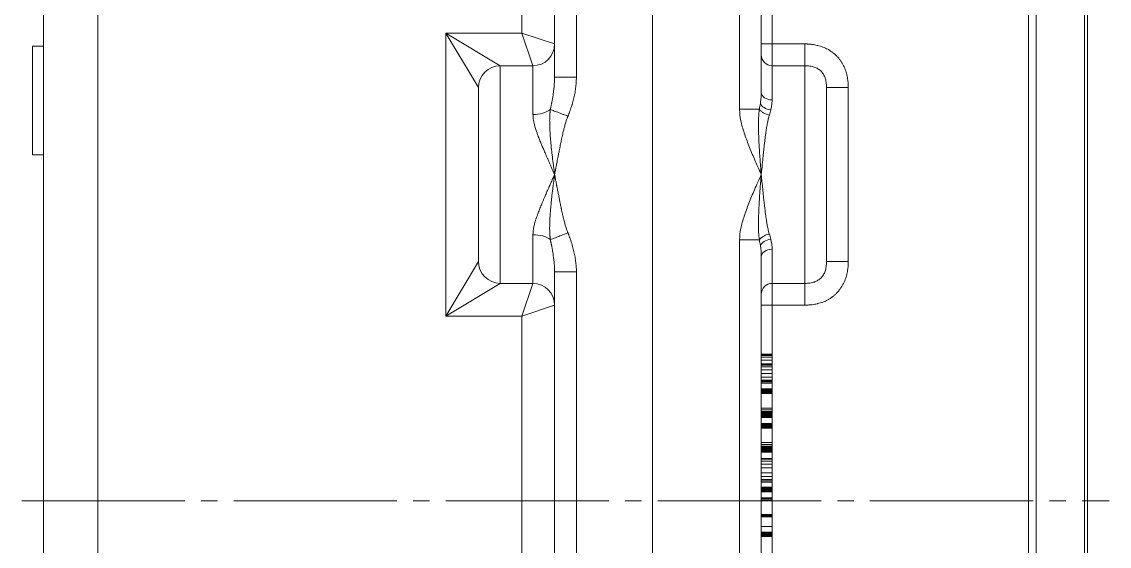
# Model space of a CAD drawing. Header units: millimetres. Extents: x -343 to 390, y -339 to 375.
# Drawn here: x 120.8 to 220.8, y -4.2 to 44 of the extents above; entities that cross this region are included whole.
import ezdxf

# ---------------------------------------------------------------- set-up
doc = ezdxf.new("R2010")
doc.units = ezdxf.units.MM
doc.linetypes.add('K5LT_AXLED', pattern=[19.5, 15, -1.5, 1.5, -1.5])
doc.linetypes.add('K5LT_THIN', pattern=[0])

# ---------------------------------------------------------------- blocks, each defined once
blk = doc.blocks.new('U8')
at = {"color": 7, "linetype": 'K5LT_THIN', "lineweight": 18}
for p, q in [((178.75, 95), (178.75, -95)), ((178.75, 95), (178.75, -95)), ((186.75, 36), (186.75, 95)), ((169.75, 91.03), (169.75, 38.94)), ((171.75, 91.03), (171.75, 38.94)), ((188.75, 37.55), (188.75, 87.45)), ((122.75, 80), (122.75, -50)), ((127.75, 80), (127.75, -80)), ((213.34, 80), (213.34, -80)), ((214.04, 80), (214.04, -80)), ((218.46, 80), (218.46, -80)), ((218.75, 80), (218.75, -80)), ((166.75, 74.62), (166.75, 43)), ((189.75, 47.82), (189.75, 42)), ((159.75, 17), (159.75, 43)), ((166.75, 43), (159.75, 43)), ((159.75, 43), (162.75, 38)), ((159.75, 43), (164.75, 40)), ((166.75, 43), (169.75, 42)), ((166.75, 43), (167.75, 40)), ((122.75, 41.8), (121.75, 41.8)), ((121.75, 31.8), (121.75, 41.8)), ((188.75, 42), (189.75, 42)), ((189.75, 42), (192.75, 42)), ((189.75, 40), (189.75, 42)), ((192.75, 42), (192.75, 40)), ((167.75, 40), (164.75, 40)), ((164.75, 40), (164.75, 20)), ((167.75, 40), (167.75, 35.53)), ((189.75, 40), (192.75, 40)), ((189.75, 40), (189.75, 36.86)), ((192.75, 40), (192.75, 20)), ((171.75, 38.94), (169.75, 38.94)), ((194.75, 38), (194.75, 38.05)), ((196.75, 38), (194.75, 38)), ((196.75, 38), (196.75, 22)), ((162.75, 38), (162.75, 22)), ((194.75, 38), (194.75, 22)), ((186.75, 36), (188.58, 36)), ((194.75, 25.6), (194.75, 34.4)), ((122.75, 31.8), (121.75, 31.8)), ((167.75, 24.47), (167.75, 20)), ((186.75, 24), (188.58, 24)), ((186.75, -24), (186.75, 24)), ((189.75, 23.14), (189.75, 20)), ((188.75, -22.45), (188.75, 22.45)), ((162.75, 22), (159.75, 17)), ((171.75, 21.06), (169.75, 21.06)), ((169.75, 21.06), (169.75, -21.06)), ((171.75, 21.06), (171.75, -21.06)), ((194.75, 22), (196.75, 22)), ((192.75, 20), (192.8, 20)), ((164.75, 20), (159.75, 17)), ((167.75, 20), (164.75, 20)), ((167.75, 20), (166.75, 17)), ((189.75, 20), (192.75, 20)), ((189.75, 18), (189.75, 20)), ((192.75, 18), (192.75, 20)), ((169.75, 18), (166.75, 17)), ((188.75, 18), (189.75, 18)), ((189.75, 18), (192.75, 18)), ((189.75, 18), (189.75, 13.48)), ((166.75, 17), (159.75, 17)), ((166.75, 17), (166.75, -17)), ((188.75, 13.48), (189.75, 13.48)), ((188.75, 13.48), (189.75, 13.48)), ((188.75, 13.46), (189.75, 13.46)), ((188.75, 13.38), (189.75, 13.38)), ((188.75, 13.22), (189.75, 13.22)), ((189.75, 13.48), (189.75, 13.48)), ((189.75, 13.48), (189.75, 13.46)), ((189.75, 13.46), (189.75, 13.38)), ((189.75, 13.38), (189.75, 13.22)), ((189.75, 13.22), (189.75, 12.95)), ((188.75, 12.95), (189.75, 12.95)), ((188.75, 12.6), (189.75, 12.6)), ((188.75, 12.59), (189.75, 12.59)), ((188.75, 12.58), (189.75, 12.58)), ((188.75, 12.57), (189.75, 12.57)), ((188.75, 12.48), (189.75, 12.48)), ((188.75, 12.32), (189.75, 12.32)), ((188.75, 12.06), (189.75, 12.06)), ((189.75, 12.95), (189.75, 12.6)), ((189.75, 12.6), (189.75, 12.59)), ((189.75, 12.59), (189.75, 12.58)), ((189.75, 12.58), (189.75, 12.57)), ((189.75, 12.57), (189.75, 12.48)), ((189.75, 12.48), (189.75, 12.32)), ((189.75, 12.32), (189.75, 12.06)), ((189.75, 12.06), (189.75, 11.72)), ((188.75, 11.72), (189.75, 11.72)), ((188.75, 11.38), (189.75, 11.38)), ((188.75, 11.11), (189.75, 11.11)), ((188.75, 11.03), (189.75, 11.03)), ((189.75, 11.72), (189.75, 11.38)), ((189.75, 11.38), (189.75, 11.11)), ((189.75, 11.11), (189.75, 11.03)), ((189.75, 11.03), (189.75, 10.97)), ((188.75, 10.97), (189.75, 10.97)), ((188.75, 10.87), (189.75, 10.87)), ((188.75, 10.84), (189.75, 10.84)), ((188.75, 10.31), (189.75, 10.31)), ((188.75, 10.3), (189.75, 10.3)), ((188.75, 10.24), (189.75, 10.24)), ((188.75, 10.16), (189.75, 10.16)), ((188.75, 10.09), (189.75, 10.09)), ((188.75, 10), (189.75, 10)), ((189.75, 10.97), (189.75, 10.87)), ((189.75, 10.87), (189.75, 10.84)), ((189.75, 10.84), (189.75, 10.31)), ((189.75, 10.31), (189.75, 10.3)), ((189.75, 10.3), (189.75, 10.24)), ((189.75, 10.24), (189.75, 10.16)), ((189.75, 10.16), (189.75, 10.09)), ((189.75, 10.09), (189.75, 10)), ((189.75, 10), (189.75, 9.93)), ((188.75, 9.93), (189.75, 9.93)), ((188.75, 9.88), (189.75, 9.88)), ((188.75, 9.87), (189.75, 9.87)), ((189.75, 9.93), (189.75, 9.88)), ((189.75, 9.88), (189.75, 9.87)), ((189.75, 9.87), (189.75, 8.54)), ((188.75, 8.54), (189.75, 8.54)), ((188.75, 8.37), (189.75, 8.37)), ((188.75, 8.23), (189.75, 8.23)), ((188.75, 8.17), (189.75, 8.17)), ((188.75, 8.12), (189.75, 8.12)), ((188.75, 8.1), (189.75, 8.1)), ((188.75, 8.09), (189.75, 8.09)), ((188.75, 8.03), (189.75, 8.03)), ((189.75, 8.54), (189.75, 8.37)), ((189.75, 8.37), (189.75, 8.23)), ((189.75, 8.23), (189.75, 8.17)), ((189.75, 8.17), (189.75, 8.12)), ((189.75, 8.12), (189.75, 8.1)), ((189.75, 8.1), (189.75, 8.09)), ((189.75, 8.09), (189.75, 8.03)), ((189.75, 8.03), (189.75, 7.96)), ((188.75, 7.96), (189.75, 7.96)), ((188.75, 7.88), (189.75, 7.88)), ((188.75, 7.8), (189.75, 7.8)), ((188.75, 7.73), (189.75, 7.73)), ((188.75, 7.68), (189.75, 7.68)), ((188.75, 7.66), (189.75, 7.66)), ((188.75, 7.13), (189.75, 7.13)), ((188.75, 7.12), (189.75, 7.12)), ((188.75, 7.06), (189.75, 7.06)), ((189.75, 7.96), (189.75, 7.88)), ((189.75, 7.88), (189.75, 7.8)), ((189.75, 7.8), (189.75, 7.73)), ((189.75, 7.73), (189.75, 7.68)), ((189.75, 7.68), (189.75, 7.66)), ((189.75, 7.66), (189.75, 7.13)), ((189.75, 7.13), (189.75, 7.12)), ((189.75, 7.12), (189.75, 7.06)), ((189.75, 7.06), (189.75, 6.99)), ((188.75, 6.99), (189.75, 6.99)), ((188.75, 6.91), (189.75, 6.91)), ((188.75, 6.83), (189.75, 6.83)), ((188.75, 6.76), (189.75, 6.76)), ((188.75, 6.71), (189.75, 6.71)), ((188.75, 6.69), (189.75, 6.69)), ((189.75, 6.99), (189.75, 6.91)), ((189.75, 6.91), (189.75, 6.83)), ((189.75, 6.83), (189.75, 6.76)), ((189.75, 6.76), (189.75, 6.71)), ((189.75, 6.71), (189.75, 6.69)), ((189.75, 6.69), (189.75, 5.37)), ((188.75, 5.37), (189.75, 5.37)), ((188.75, 5.19), (189.75, 5.19)), ((188.75, 5.05), (189.75, 5.05)), ((189.75, 5.37), (189.75, 5.19)), ((189.75, 5.19), (189.75, 5.05)), ((189.75, 5.05), (189.75, 5)), ((188.75, 5), (189.75, 5)), ((188.75, 4.94), (189.75, 4.94)), ((188.75, 4.93), (189.75, 4.93)), ((188.75, 4.92), (189.75, 4.92)), ((188.75, 4.86), (189.75, 4.86)), ((188.75, 4.78), (189.75, 4.78)), ((188.75, 4.71), (189.75, 4.71)), ((188.75, 4.63), (189.75, 4.63)), ((188.75, 4.55), (189.75, 4.55)), ((188.75, 4.5), (189.75, 4.5)), ((188.75, 4.49), (189.75, 4.49)), ((189.75, 5), (189.75, 4.94)), ((189.75, 4.94), (189.75, 4.93)), ((189.75, 4.93), (189.75, 4.92)), ((189.75, 4.92), (189.75, 4.86)), ((189.75, 4.86), (189.75, 4.78)), ((189.75, 4.78), (189.75, 4.71)), ((189.75, 4.71), (189.75, 4.63)), ((189.75, 4.63), (189.75, 4.55)), ((189.75, 4.55), (189.75, 4.5)), ((189.75, 4.5), (189.75, 4.49)), ((189.75, 4.49), (189.75, 3.92)), ((188.75, 3.92), (189.75, 3.92)), ((188.75, 3.92), (189.75, 3.92)), ((188.75, 3.84), (189.75, 3.84)), ((188.75, 3.66), (189.75, 3.66)), ((188.75, 3.38), (189.75, 3.38)), ((188.75, 3.04), (189.75, 3.04)), ((189.75, 3.92), (189.75, 3.84)), ((189.75, 3.92), (189.75, 3.92)), ((189.75, 3.84), (189.75, 3.66)), ((189.75, 3.66), (189.75, 3.38)), ((189.75, 3.38), (189.75, 3.04)), ((189.75, 3.04), (189.75, 2.6)), ((188.75, 2.6), (189.75, 2.6)), ((188.75, 2.24), (189.75, 2.24)), ((189.75, 2.6), (189.75, 2.24)), ((189.75, 2.24), (189.75, 1.97)), ((188.75, 1.97), (189.75, 1.97)), ((188.75, 1.92), (189.75, 1.92)), ((188.75, 1.77), (189.75, 1.77)), ((188.75, 1.72), (189.75, 1.72)), ((188.75, 1.28), (189.75, 1.28)), ((188.75, 1.27), (189.75, 1.27)), ((188.75, 1.21), (189.75, 1.21)), ((188.75, 1.13), (189.75, 1.13)), ((188.75, 1.06), (189.75, 1.06)), ((189.75, 1.97), (189.75, 1.92)), ((189.75, 1.92), (189.75, 1.77)), ((189.75, 1.77), (189.75, 1.72)), ((189.75, 1.72), (189.75, 1.28)), ((189.75, 1.28), (189.75, 1.27)), ((189.75, 1.27), (189.75, 1.21)), ((189.75, 1.21), (189.75, 1.13)), ((189.75, 1.13), (189.75, 1.06)), ((189.75, 1.06), (189.75, 0.97)), ((188.75, 0.97), (189.75, 0.97)), ((188.75, 0.9), (189.75, 0.9)), ((188.75, 0.85), (189.75, 0.85)), ((188.75, 0.84), (189.75, 0.84)), ((188.75, 0.3), (189.75, 0.3)), ((188.75, 0.29), (189.75, 0.29)), ((188.75, 0.25), (189.75, 0.25)), ((188.75, 0.19), (189.75, 0.19)), ((188.75, 0.08), (189.75, 0.08)), ((189.75, 0.97), (189.75, 0.9)), ((189.75, 0.9), (189.75, 0.85)), ((189.75, 0.85), (189.75, 0.84)), ((189.75, 0.84), (189.75, 0.3)), ((189.75, 0.3), (189.75, 0.29)), ((189.75, 0.29), (189.75, 0.25)), ((189.75, 0.25), (189.75, 0.19)), ((189.75, 0.19), (189.75, 0.08)), ((189.75, 0.08), (189.75, -1.24)), ((188.75, -1.24), (189.75, -1.24)), ((188.75, -1.32), (189.75, -1.32)), ((188.75, -1.38), (189.75, -1.38)), ((188.75, -1.42), (189.75, -1.42)), ((188.75, -1.45), (189.75, -1.45)), ((189.75, -1.24), (189.75, -1.32)), ((189.75, -1.32), (189.75, -1.38)), ((189.75, -1.38), (189.75, -1.42)), ((189.75, -1.42), (189.75, -1.45)), ((189.75, -1.45), (189.75, -2.33)), ((188.75, -2.33), (189.75, -2.33)), ((188.75, -2.34), (189.75, -2.34)), ((188.75, -2.86), (189.75, -2.86)), ((188.75, -2.86), (189.75, -2.86)), ((188.75, -2.88), (189.75, -2.88)), ((188.75, -2.93), (189.75, -2.93)), ((189.75, -2.33), (189.75, -2.34)), ((189.75, -2.34), (189.75, -2.86)), ((189.75, -2.86), (189.75, -2.88)), ((189.75, -2.86), (189.75, -2.86)), ((189.75, -2.88), (189.75, -2.93)), ((189.75, -2.93), (189.75, -3.01)), ((188.75, -3.01), (189.75, -3.01)), ((188.75, -3.08), (189.75, -3.08)), ((188.75, -3.16), (189.75, -3.16)), ((188.75, -3.25), (189.75, -3.25)), ((189.75, -3.01), (189.75, -3.08)), ((189.75, -3.08), (189.75, -3.16)), ((189.75, -3.16), (189.75, -3.25)), ((189.75, -3.25), (189.75, -5.07))]:
    blk.add_line(p, q, dxfattribs=at)
at = {"color": 30, "linetype": 'K5LT_AXLED', "lineweight": 18, "true_color": 0xff8000}
blk.add_line((120.75, 0), (220.75, 0), dxfattribs=at)
at = {"color": 7, "linetype": 'K5LT_THIN', "lineweight": 18}
for centre, radius, start, end in [((167.75, 42), 2, 270, 0), ((189.75, 41), 1, 180, 269.9995), ((189.75, 41), 1, 180, 270), ((164.75, 38), 2, 90, 180), ((164.75, 22), 2, 180, 270), ((167.75, 18), 2, 0, 90), ((189.75, 19), 1, 90, 180)]:
    blk.add_arc(centre, radius, start, end, dxfattribs=at)
for centre, major_axis, ratio, start_param, end_param in [((189.75, 37.55), (-1, 0), 0.68635, 0, 1.5708), ((189.63, 36.53), (-0.977, 0.214), 0.58449, 0.35817, 1.69798), ((167.75, 36.63), (2, 0), 0.55277, 4.71239, 5.64807), ((167.75, 23.37), (-2, 0), 0.55277, 3.77668, 4.71239), ((189.63, 23.47), (-0.977, -0.214), 0.58449, 4.5852, 5.92501), ((189.75, 22.45), (-1, 0), 0.68635, 4.71239, 6.28319)]:
    blk.add_ellipse(centre, major_axis=major_axis, ratio=ratio, start_param=start_param, end_param=end_param, dxfattribs=at)
for points, knots in [([(192.75, 42), (192.76, 42), (192.78, 42), (192.8, 42), (192.81, 42), (192.85, 42), (192.88, 42), (192.94, 42), (192.98, 42), (193.05, 41.99), (193.09, 41.99), (193.2, 41.98), (193.27, 41.98), (193.38, 41.97), (193.41, 41.96), (193.51, 41.95), (193.59, 41.94), (193.74, 41.91), (193.82, 41.89), (193.91, 41.87), (193.93, 41.87), (194.02, 41.84), (194.09, 41.82), (194.25, 41.78), (194.32, 41.75), (194.41, 41.72), (194.41, 41.72), (194.49, 41.69), (194.57, 41.65), (194.72, 41.59), (194.79, 41.55), (194.9, 41.49), (194.94, 41.47), (195.01, 41.43), (195.04, 41.41), (195.11, 41.36), (195.14, 41.34), (195.21, 41.29), (195.25, 41.27), (195.29, 41.24), (195.29, 41.24), (195.32, 41.21), (195.35, 41.19), (195.42, 41.14), (195.45, 41.12), (195.51, 41.06), (195.54, 41.04), (195.6, 40.98), (195.63, 40.95), (195.66, 40.92), (195.66, 40.92), (195.67, 40.91), (195.67, 40.91), (195.7, 40.88), (195.73, 40.85), (195.79, 40.79), (195.81, 40.76), (195.87, 40.7), (195.89, 40.67), (195.94, 40.6), (195.96, 40.57), (195.99, 40.54), (195.99, 40.54), (196.02, 40.5), (196.04, 40.46), (196.09, 40.39), (196.11, 40.36), (196.16, 40.29), (196.18, 40.26), (196.22, 40.19), (196.24, 40.15), (196.3, 40.04), (196.34, 39.97), (196.41, 39.82), (196.44, 39.74), (196.47, 39.66), (196.47, 39.66), (196.5, 39.57), (196.53, 39.5), (196.57, 39.34), (196.6, 39.27), (196.62, 39.18), (196.62, 39.16), (196.64, 39.07), (196.66, 38.99), (196.69, 38.84), (196.7, 38.76), (196.71, 38.66), (196.72, 38.63), (196.73, 38.52), (196.73, 38.45), (196.74, 38.34), (196.74, 38.3), (196.75, 38.22), (196.75, 38.19), (196.75, 38.13), (196.75, 38.1), (196.75, 38.05), (196.75, 38.02), (196.75, 38)], [8.19829, 8.19829, 8.19829, 8.19829, 8.32317, 8.32317, 8.44914, 8.44914, 8.70169, 8.70169, 9.06608, 9.06608, 9.42633, 9.42633, 10.13826, 10.13826, 10.43904, 10.43904, 11.14969, 11.14969, 11.85052, 11.85052, 12.00983, 12.00983, 12.70669, 12.70669, 13.40026, 13.40026, 13.46239, 13.46239, 14.14513, 14.14513, 14.83602, 14.83602, 15.16093, 15.16093, 15.48985, 15.48985, 15.82367, 15.82367, 16.16391, 16.16391, 16.20121, 16.20121, 16.50715, 16.50715, 16.8205, 16.8205, 17.14272, 17.14272, 17.47552, 17.47552, 17.5, 17.5, 17.52448, 17.52448, 17.85728, 17.85728, 18.1795, 18.1795, 18.49285, 18.49285, 18.79879, 18.79879, 18.83609, 18.83609, 19.17633, 19.17633, 19.51015, 19.51015, 19.83907, 19.83907, 20.16398, 20.16398, 20.85487, 20.85487, 21.53761, 21.53761, 21.59974, 21.59974, 22.29331, 22.29331, 22.99017, 22.99017, 23.14948, 23.14948, 23.85031, 23.85031, 24.56096, 24.56096, 24.86174, 24.86174, 25.57367, 25.57367, 25.93435, 25.93435, 26.29831, 26.29831, 26.55022, 26.55022, 26.80171, 26.80171, 26.80171, 26.80171]), ([(169.75, 38.94), (169.75, 38.73), (169.73, 38.35), (169.68, 37.85), (169.63, 37.47), (169.59, 37.2), (169.56, 37.01), (169.53, 36.87), (169.51, 36.75), (169.49, 36.65), (169.47, 36.55), (169.45, 36.46), (169.44, 36.37), (169.42, 36.29), (169.41, 36.23), (169.4, 36.19), (169.39, 36.16), (169.39, 36.14), (169.39, 36.13), (169.38, 36.12), (169.38, 36.1), (169.38, 36.08), (169.37, 36.05), (169.37, 36.02), (169.36, 35.99), (169.36, 35.98)], [0, 0, 0, 0, 5.79287, 10.48852, 13.58259, 15.90466, 17.36608, 18.64349, 19.57246, 20.55041, 21.2985, 22.10791, 22.73576, 23.68645, 24.05362, 24.36515, 24.70546, 24.82184, 24.93827, 25.07434, 25.21002, 25.35117, 25.53798, 25.76089, 26, 26, 26, 26]), ([(171.75, 38.94), (171.75, 38.86), (171.75, 38.77), (171.74, 38.6), (171.74, 38.52), (171.73, 38.35), (171.72, 38.27), (171.7, 38.1), (171.69, 38.01), (171.67, 37.85), (171.66, 37.76), (171.63, 37.6), (171.62, 37.51), (171.59, 37.35), (171.57, 37.27), (171.53, 37.1), (171.51, 37.02), (171.47, 36.86), (171.45, 36.78), (171.41, 36.61), (171.39, 36.53), (171.35, 36.42), (171.34, 36.39), (171.31, 36.28), (171.28, 36.2), (171.23, 36.04), (171.2, 35.96), (171.16, 35.84), (171.14, 35.8), (171.11, 35.72), (171.1, 35.68), (171.07, 35.62), (171.07, 35.59), (171.05, 35.55), (171.04, 35.52), (171.02, 35.48), (171.01, 35.45), (170.99, 35.4), (170.98, 35.38), (170.97, 35.36)], [0, 0, 0, 0, 0.84293, 0.84293, 1.69059, 1.69059, 2.54336, 2.54336, 3.4049, 3.4049, 4.26263, 4.26263, 5.12642, 5.12642, 5.99618, 5.99618, 6.87177, 6.87177, 7.75308, 7.75308, 8.63999, 8.63999, 9, 9, 9.88991, 9.88991, 10.78791, 10.78791, 11.23544, 11.23544, 11.69106, 11.69106, 11.97252, 11.97252, 12.25978, 12.25978, 12.55045, 12.55045, 12.87621, 12.87621, 12.87621, 12.87621]), ([(188.75, 37.55), (188.75, 37.44), (188.74, 37.23), (188.72, 36.88), (188.69, 36.65), (188.67, 36.53)], [0, 0, 0, 0, 1.95595, 3.91189, 6, 6, 6, 6]), ([(189.75, 36.86), (189.75, 36.77), (189.74, 36.58), (189.7, 36.27), (189.65, 36.05), (189.63, 35.93)], [0, 0, 0, 0, 1.90865, 3.8173, 6, 6, 6, 6]), ([(167.75, 35.53), (167.76, 35.43), (167.77, 35.27), (167.8, 35.04), (167.83, 34.87), (167.86, 34.74), (167.89, 34.6), (167.94, 34.43), (167.99, 34.24), (168.05, 34.06), (168.11, 33.9), (168.16, 33.76), (168.24, 33.53), (168.33, 33.28), (168.44, 33.02), (168.51, 32.84), (168.58, 32.66), (168.66, 32.48), (168.77, 32.23), (168.89, 31.96), (169.01, 31.67), (169.12, 31.41), (169.24, 31.14), (169.37, 30.85), (169.5, 30.56), (169.63, 30.27), (169.71, 30.09), (169.75, 30)], [0, 0, 0, 0, 2.01793, 3.5247, 4.52272, 5.27756, 6.08207, 7.11935, 8.26282, 9.3321, 10.15673, 10.86326, 11.67374, 13.68476, 14.6513, 15.50882, 16.32658, 17.18753, 18.07029, 19.82861, 20.85253, 21.89733, 23.20534, 24.34958, 25.71005, 26.86652, 28, 28, 28, 28]), ([(169.36, 35.98), (169.36, 35.97), (169.36, 35.96), (169.35, 35.93), (169.35, 35.91), (169.35, 35.87), (169.34, 35.82), (169.33, 35.75), (169.32, 35.68), (169.32, 35.6), (169.31, 35.53), (169.31, 35.45), (169.3, 35.36), (169.3, 35.28), (169.3, 35.18), (169.3, 35.08), (169.29, 34.97), (169.3, 34.82), (169.3, 34.65), (169.3, 34.46), (169.31, 34.24), (169.32, 34), (169.34, 33.7), (169.36, 33.36), (169.4, 32.93), (169.45, 32.41), (169.52, 31.76), (169.61, 31.08), (169.69, 30.48), (169.73, 30.14), (169.75, 30)], [0, 0, 0, 0, 0.1241, 0.2361, 0.33715, 0.45012, 0.86241, 1.19254, 1.55862, 1.91674, 2.28119, 2.66968, 3.08221, 3.52015, 3.97561, 4.44858, 5.00965, 5.72277, 6.59769, 7.6082, 8.65509, 9.97375, 11.46457, 13.26103, 15.37966, 18.13629, 21.5161, 25.6406, 28.83069, 31, 31, 31, 31]), ([(170.97, 35.36), (170.87, 35.4), (170.67, 35.48), (170.39, 35.58), (170.15, 35.68), (169.92, 35.76), (169.72, 35.84), (169.52, 35.92), (169.41, 35.96), (169.36, 35.98)], [0, 0, 0, 0, 1.63737, 3.06838, 4.35615, 5.68219, 7.05499, 8.38426, 10, 10, 10, 10]), ([(170.97, 35.36), (170.97, 35.36), (170.97, 35.36), (170.97, 35.35), (170.97, 35.35), (170.96, 35.33), (170.95, 35.31), (170.94, 35.28), (170.94, 35.27), (170.92, 35.22), (170.91, 35.19), (170.88, 35.12), (170.87, 35.08), (170.83, 34.96), (170.8, 34.89), (170.76, 34.76), (170.74, 34.7), (170.71, 34.58), (170.69, 34.53), (170.68, 34.46), (170.68, 34.46), (170.66, 34.4), (170.64, 34.34), (170.61, 34.22), (170.6, 34.16), (170.56, 34.01), (170.54, 33.93), (170.51, 33.8), (170.5, 33.76), (170.47, 33.63), (170.45, 33.55), (170.43, 33.42), (170.42, 33.38), (170.4, 33.3), (170.39, 33.25), (170.37, 33.16), (170.36, 33.12), (170.34, 33.04), (170.34, 33), (170.31, 32.87), (170.29, 32.78), (170.26, 32.65), (170.26, 32.61), (170.23, 32.48), (170.21, 32.39), (170.17, 32.18), (170.15, 32.05), (170.12, 31.92), (170.12, 31.92), (170.09, 31.79), (170.07, 31.66), (170.03, 31.45), (170.01, 31.37), (169.99, 31.24), (169.98, 31.19), (169.96, 31.08), (169.94, 31.01), (169.92, 30.89), (169.91, 30.82), (169.89, 30.72), (169.88, 30.68), (169.87, 30.62), (169.86, 30.59), (169.85, 30.5), (169.83, 30.43), (169.81, 30.3), (169.8, 30.24), (169.77, 30.12), (169.76, 30.06), (169.75, 30)], [12.00162, 12.00162, 12.00162, 12.00162, 12.01418, 12.01418, 12.06527, 12.06527, 12.27726, 12.27726, 12.4875, 12.4875, 12.91007, 12.91007, 13.52504, 13.52504, 14.57725, 14.57725, 15.41335, 15.41335, 16.22135, 16.22135, 16.26238, 16.26238, 17.06501, 17.06501, 17.85385, 17.85385, 18.96511, 18.96511, 19.47908, 19.47908, 20.58662, 20.58662, 21.09908, 21.09908, 21.65169, 21.65169, 22.20393, 22.20393, 22.71535, 22.71535, 23.81827, 23.81827, 24.32893, 24.32893, 25.43044, 25.43044, 27.00062, 27.00062, 27.04097, 27.04097, 28.6502, 28.6502, 29.66875, 29.66875, 30.25851, 30.25851, 31.06243, 31.06243, 31.86622, 31.86622, 32.33488, 32.33488, 32.6699, 32.6699, 33.4735, 33.4735, 34.27704, 34.27704, 35, 35, 35, 35]), ([(188.75, 30), (188.54, 30.47), (188.33, 30.94), (187.95, 31.82), (187.77, 32.23), (187.46, 33.04), (187.31, 33.44), (187.06, 34.21), (186.94, 34.59), (186.8, 35.31), (186.78, 35.66), (186.75, 36)], [0, 0, 0, 0, 0.140846, 0.140846, 0.26651, 0.26651, 0.392174, 0.392174, 0.517837, 0.517837, 0.643501, 0.643501, 0.643501, 0.643501]), ([(188.75, 30), (188.75, 30.01), (188.75, 30.02), (188.75, 30.05), (188.74, 30.07), (188.74, 30.11), (188.74, 30.18), (188.72, 30.31), (188.7, 30.58), (188.67, 31.02), (188.62, 31.61), (188.58, 32.27), (188.54, 32.87), (188.52, 33.36), (188.51, 33.75), (188.5, 34.08), (188.49, 34.37), (188.49, 34.63), (188.5, 34.86), (188.5, 35.07), (188.51, 35.27), (188.52, 35.43), (188.53, 35.58), (188.54, 35.71), (188.56, 35.83), (188.57, 35.93), (188.58, 35.98), (188.58, 36)], [0, 0, 0, 0, 0.11367, 0.21693, 0.32057, 0.48187, 0.73893, 1.2613, 2.35869, 4.42207, 7.39936, 10.71282, 13.60953, 15.85057, 17.57509, 19.10102, 20.45481, 21.69797, 22.75562, 23.76417, 24.64092, 25.42993, 26.04289, 26.64024, 27.26909, 27.74489, 28, 28, 28, 28]), ([(189.5, 35.47), (189.43, 35.48), (189.31, 35.51), (189.14, 35.57), (188.99, 35.64), (188.86, 35.72), (188.75, 35.81), (188.65, 35.9), (188.6, 35.97), (188.58, 36)], [0, 0, 0, 0, 1.66766, 3.12572, 4.43481, 5.78812, 7.15549, 8.55398, 10, 10, 10, 10]), ([(188.75, 30), (188.78, 30.32), (188.84, 30.89), (188.92, 31.64), (188.98, 32.24), (189.03, 32.72), (189.08, 33.12), (189.12, 33.46), (189.16, 33.75), (189.2, 34), (189.23, 34.23), (189.26, 34.44), (189.3, 34.64), (189.34, 34.84), (189.38, 35.02), (189.42, 35.18), (189.46, 35.33), (189.48, 35.43), (189.5, 35.47)], [0, 0, 0, 0, 3.0447, 5.48426, 7.36148, 8.90535, 10.30351, 11.41698, 12.44449, 13.32334, 14.14973, 14.89803, 15.68598, 16.43977, 17.14795, 17.83259, 18.441, 19, 19, 19, 19]), ([(169.75, 30), (169.69, 29.87), (169.57, 29.6), (169.41, 29.24), (169.27, 28.92), (169.15, 28.66), (169.05, 28.43), (168.96, 28.23), (168.87, 28.01), (168.77, 27.77), (168.66, 27.53), (168.57, 27.31), (168.49, 27.1), (168.4, 26.89), (168.32, 26.68), (168.25, 26.49), (168.19, 26.33), (168.14, 26.2), (168.09, 26.05), (168.03, 25.88), (167.97, 25.68), (167.91, 25.49), (167.87, 25.32), (167.83, 25.15), (167.8, 24.96), (167.77, 24.73), (167.76, 24.56), (167.75, 24.47)], [0, 0, 0, 0, 1.69317, 3.32389, 4.6667, 5.77589, 6.7139, 7.60742, 8.48716, 9.64919, 10.79504, 11.86228, 12.70939, 13.77152, 14.9265, 15.90557, 16.67082, 17.34335, 18.07371, 18.99362, 20.20827, 21.40318, 22.39999, 23.29809, 24.48398, 26.12665, 28, 28, 28, 28]), ([(169.75, 30), (169.73, 29.83), (169.68, 29.5), (169.62, 29.05), (169.57, 28.63), (169.52, 28.22), (169.47, 27.78), (169.43, 27.36), (169.39, 26.96), (169.36, 26.64), (169.34, 26.38), (169.33, 26.18), (169.32, 26.01), (169.31, 25.84), (169.31, 25.66), (169.3, 25.47), (169.3, 25.28), (169.29, 25.11), (169.29, 24.96), (169.3, 24.81), (169.3, 24.67), (169.31, 24.56), (169.31, 24.44), (169.32, 24.34), (169.33, 24.27), (169.34, 24.2), (169.34, 24.14), (169.35, 24.08), (169.36, 24.04), (169.36, 24.02)], [0, 0, 0, 0, 2.64504, 4.94537, 6.90101, 9.00909, 11.24047, 13.55679, 15.54266, 17.2277, 18.46765, 19.47189, 20.28079, 21.07697, 21.99343, 22.95653, 23.98302, 24.78196, 25.38658, 26.26522, 26.80523, 27.39762, 27.94681, 28.42668, 28.79852, 29.10917, 29.39061, 29.68091, 30, 30, 30, 30]), ([(169.75, 30), (169.76, 29.94), (169.78, 29.87), (169.8, 29.74), (169.81, 29.68), (169.83, 29.6), (169.83, 29.58), (169.84, 29.52), (169.85, 29.47), (169.87, 29.35), (169.89, 29.29), (169.91, 29.16), (169.92, 29.1), (169.94, 29), (169.95, 28.96), (169.97, 28.83), (169.99, 28.74), (170.03, 28.52), (170.06, 28.4), (170.08, 28.28), (170.08, 28.27), (170.11, 28.13), (170.14, 28), (170.18, 27.79), (170.19, 27.72), (170.22, 27.59), (170.23, 27.54), (170.25, 27.41), (170.27, 27.33), (170.29, 27.2), (170.31, 27.15), (170.33, 27.02), (170.35, 26.95), (170.37, 26.85), (170.37, 26.82), (170.39, 26.77), (170.39, 26.74), (170.41, 26.64), (170.43, 26.56), (170.46, 26.44), (170.47, 26.38), (170.5, 26.26), (170.52, 26.18), (170.54, 26.06), (170.56, 26.01), (170.59, 25.88), (170.61, 25.81), (170.64, 25.67), (170.66, 25.61), (170.69, 25.49), (170.7, 25.43), (170.72, 25.36), (170.73, 25.35), (170.75, 25.29), (170.76, 25.24), (170.8, 25.13), (170.81, 25.08), (170.85, 24.98), (170.86, 24.94), (170.89, 24.86), (170.91, 24.81), (170.93, 24.75), (170.93, 24.74), (170.95, 24.71), (170.95, 24.69), (170.96, 24.66), (170.97, 24.65), (170.97, 24.64), (170.97, 24.64), (170.97, 24.64)], [0, 0, 0, 0, 0.8035, 0.8035, 1.60705, 1.60705, 1.78092, 1.78092, 2.41063, 2.41063, 3.21431, 3.21431, 4.01811, 4.01811, 4.44658, 4.44658, 5.62611, 5.62611, 7.11385, 7.11385, 7.23484, 7.23484, 8.84474, 8.84474, 9.78416, 9.78416, 10.4561, 10.4561, 11.39656, 11.39656, 12.06937, 12.06937, 13.01124, 13.01124, 13.34816, 13.34816, 13.68521, 13.68521, 14.62899, 14.62899, 15.3046, 15.3046, 16.25117, 16.25117, 16.92904, 16.92904, 17.87927, 17.87927, 18.68744, 18.68744, 19.51624, 19.51624, 19.63978, 19.63978, 20.39747, 20.39747, 21.16878, 21.16878, 21.78749, 21.78749, 22.39865, 22.39865, 22.62316, 22.62316, 22.84943, 22.84943, 22.98516, 22.98516, 23.00219, 23.00219, 23.00219, 23.00219]), ([(186.75, 24), (186.78, 24.34), (186.8, 24.69), (186.94, 25.41), (187.06, 25.79), (187.31, 26.56), (187.46, 26.96), (187.77, 27.77), (187.95, 28.18), (188.33, 29.06), (188.54, 29.53), (188.75, 30)], [0, 0, 0, 0, 0.125664, 0.125664, 0.251327, 0.251327, 0.376991, 0.376991, 0.502655, 0.502655, 0.643501, 0.643501, 0.643501, 0.643501]), ([(188.58, 24), (188.57, 24.07), (188.55, 24.22), (188.53, 24.43), (188.51, 24.65), (188.5, 24.87), (188.5, 25.11), (188.49, 25.37), (188.49, 25.65), (188.5, 25.95), (188.51, 26.25), (188.52, 26.56), (188.53, 26.87), (188.55, 27.2), (188.57, 27.55), (188.59, 27.93), (188.62, 28.33), (188.65, 28.74), (188.68, 29.16), (188.71, 29.5), (188.73, 29.74), (188.74, 29.87), (188.75, 29.94), (188.75, 29.96), (188.75, 29.97), (188.75, 29.98), (188.75, 29.99), (188.75, 30), (188.75, 30)], [0, 0, 0, 0, 1.09134, 2.12491, 3.03568, 4.138, 5.27488, 6.55905, 7.91128, 9.35318, 10.87849, 12.36147, 13.86299, 15.46408, 17.17485, 18.97013, 20.86998, 22.98185, 24.99503, 26.82978, 27.90994, 28.56544, 28.69717, 28.79816, 28.86238, 28.93076, 28.97263, 29, 29, 29, 29]), ([(189.5, 24.53), (189.47, 24.61), (189.43, 24.76), (189.37, 24.99), (189.33, 25.2), (189.29, 25.41), (189.25, 25.62), (189.22, 25.86), (189.17, 26.15), (189.12, 26.53), (189.07, 26.97), (189.01, 27.47), (188.95, 28.04), (188.86, 28.89), (188.8, 29.55), (188.75, 30)], [0, 0, 0, 0, 0.85121, 1.59695, 2.30966, 2.98182, 3.62936, 4.29304, 5.19848, 6.29691, 7.63973, 9.04427, 10.58814, 12.3803, 16, 16, 16, 16]), ([(170.97, 24.64), (170.76, 24.56), (170.47, 24.45), (170.12, 24.31), (169.91, 24.23), (169.71, 24.16), (169.53, 24.08), (169.42, 24.04), (169.36, 24.02)], [0, 0, 0, 0, 2.88817, 4.0631, 5.24135, 6.36357, 7.45359, 9, 9, 9, 9]), ([(169.36, 24.02), (169.36, 24), (169.37, 23.97), (169.37, 23.94), (169.37, 23.92), (169.38, 23.9), (169.38, 23.89), (169.38, 23.87), (169.39, 23.85), (169.39, 23.83), (169.4, 23.79), (169.41, 23.74), (169.43, 23.68), (169.44, 23.6), (169.46, 23.52), (169.48, 23.43), (169.5, 23.32), (169.53, 23.17), (169.56, 22.96), (169.61, 22.67), (169.66, 22.31), (169.71, 21.89), (169.74, 21.47), (169.75, 21.19), (169.75, 21.06)], [0, 0, 0, 0, 0.27476, 0.47325, 0.59548, 0.69954, 0.84826, 1.00063, 1.15908, 1.33379, 1.66681, 2.10949, 2.62484, 3.23348, 3.88728, 4.60895, 5.43484, 6.63735, 8.40947, 10.71835, 13.96571, 17.61639, 21.49369, 25, 25, 25, 25]), ([(170.97, 24.64), (170.98, 24.62), (170.99, 24.6), (171, 24.56), (171.01, 24.54), (171.03, 24.5), (171.04, 24.48), (171.05, 24.45), (171.06, 24.43), (171.08, 24.37), (171.1, 24.33), (171.12, 24.25), (171.14, 24.21), (171.18, 24.09), (171.21, 24.01), (171.3, 23.76), (171.35, 23.58), (171.43, 23.31), (171.45, 23.23), (171.49, 23.07), (171.51, 22.99), (171.55, 22.83), (171.57, 22.74), (171.6, 22.58), (171.62, 22.5), (171.64, 22.33), (171.66, 22.25), (171.68, 22.09), (171.69, 22), (171.71, 21.84), (171.72, 21.75), (171.73, 21.59), (171.74, 21.51), (171.75, 21.3), (171.75, 21.18), (171.75, 21.06)], [-3.86849, -3.86849, -3.86849, -3.86849, -3.58855, -3.58855, -3.34551, -3.34551, -3.10531, -3.10531, -2.87019, -2.87019, -2.41741, -2.41741, -1.97407, -1.97407, -1.08285, -1.08285, 0.92404, 0.92404, 1.80158, 1.80158, 2.67387, 2.67387, 3.54085, 3.54085, 4.40246, 4.40246, 5.25863, 5.25863, 6.10933, 6.10933, 6.94706, 6.94706, 7.77683, 7.77683, 9, 9, 9, 9]), ([(189.5, 24.53), (189.43, 24.52), (189.3, 24.49), (189.13, 24.42), (188.98, 24.35), (188.85, 24.27), (188.74, 24.19), (188.65, 24.1), (188.6, 24.04), (188.58, 24)], [0, 0, 0, 0, 1.70475, 3.23877, 4.57197, 5.92383, 7.2169, 8.48129, 10, 10, 10, 10]), ([(189.63, 24.07), (189.65, 23.96), (189.69, 23.76), (189.74, 23.45), (189.75, 23.25), (189.75, 23.14)], [0, 0, 0, 0, 1.89987, 3.79973, 6, 6, 6, 6]), ([(196.75, 22), (196.75, 21.99), (196.75, 21.97), (196.75, 21.95), (196.75, 21.94), (196.75, 21.9), (196.75, 21.87), (196.75, 21.81), (196.75, 21.78), (196.74, 21.7), (196.74, 21.66), (196.73, 21.55), (196.73, 21.48), (196.72, 21.37), (196.71, 21.34), (196.7, 21.24), (196.69, 21.16), (196.66, 21.01), (196.64, 20.93), (196.62, 20.84), (196.62, 20.82), (196.6, 20.73), (196.57, 20.66), (196.53, 20.5), (196.5, 20.43), (196.47, 20.34), (196.47, 20.34), (196.44, 20.26), (196.41, 20.18), (196.34, 20.03), (196.3, 19.96), (196.24, 19.85), (196.22, 19.81), (196.18, 19.74), (196.16, 19.71), (196.11, 19.64), (196.09, 19.61), (196.04, 19.54), (196.02, 19.5), (195.99, 19.46), (195.99, 19.46), (195.96, 19.43), (195.94, 19.4), (195.89, 19.33), (195.87, 19.3), (195.81, 19.24), (195.79, 19.21), (195.73, 19.15), (195.7, 19.12), (195.67, 19.09), (195.67, 19.09), (195.66, 19.08), (195.66, 19.08), (195.63, 19.05), (195.6, 19.02), (195.54, 18.96), (195.51, 18.94), (195.45, 18.88), (195.42, 18.86), (195.35, 18.81), (195.32, 18.79), (195.29, 18.76), (195.29, 18.76), (195.25, 18.73), (195.21, 18.71), (195.14, 18.66), (195.11, 18.64), (195.04, 18.59), (195.01, 18.57), (194.94, 18.53), (194.9, 18.51), (194.79, 18.45), (194.72, 18.41), (194.57, 18.35), (194.49, 18.31), (194.41, 18.28), (194.41, 18.28), (194.32, 18.25), (194.25, 18.22), (194.09, 18.18), (194.02, 18.16), (193.93, 18.13), (193.91, 18.13), (193.82, 18.11), (193.74, 18.09), (193.59, 18.06), (193.51, 18.05), (193.41, 18.04), (193.38, 18.03), (193.27, 18.02), (193.2, 18.02), (193.09, 18.01), (193.05, 18.01), (192.98, 18), (192.94, 18), (192.88, 18), (192.85, 18), (192.8, 18), (192.77, 18), (192.75, 18)], [8.19829, 8.19829, 8.19829, 8.19829, 8.32317, 8.32317, 8.44914, 8.44914, 8.70169, 8.70169, 9.06608, 9.06608, 9.42633, 9.42633, 10.13826, 10.13826, 10.43904, 10.43904, 11.14969, 11.14969, 11.85052, 11.85052, 12.00983, 12.00983, 12.70669, 12.70669, 13.40026, 13.40026, 13.46239, 13.46239, 14.14513, 14.14513, 14.83602, 14.83602, 15.16093, 15.16093, 15.48985, 15.48985, 15.82367, 15.82367, 16.16391, 16.16391, 16.20121, 16.20121, 16.50715, 16.50715, 16.8205, 16.8205, 17.14272, 17.14272, 17.47552, 17.47552, 17.5, 17.5, 17.52448, 17.52448, 17.85728, 17.85728, 18.1795, 18.1795, 18.49285, 18.49285, 18.79879, 18.79879, 18.83609, 18.83609, 19.17633, 19.17633, 19.51015, 19.51015, 19.83907, 19.83907, 20.16398, 20.16398, 20.85487, 20.85487, 21.53761, 21.53761, 21.59974, 21.59974, 22.29331, 22.29331, 22.99017, 22.99017, 23.14948, 23.14948, 23.85031, 23.85031, 24.56096, 24.56096, 24.86174, 24.86174, 25.57367, 25.57367, 25.93435, 25.93435, 26.29831, 26.29831, 26.55022, 26.55022, 26.80171, 26.80171, 26.80171, 26.80171])]:
    blk.add_open_spline(points, degree=3, knots=knots, dxfattribs=at)
for points, degree in [([(194.75, 38), (194.75, 40), (192.75, 40)], 2), ([(188.58, 36), (188.61, 36.2), (188.64, 36.35), (188.67, 36.53)], 3), ([(189.5, 35.47), (189.54, 35.62), (189.59, 35.78), (189.63, 35.93)], 3), ([(189.63, 24.07), (189.59, 24.22), (189.54, 24.39), (189.5, 24.53)], 3), ([(188.67, 23.47), (188.64, 23.64), (188.61, 23.81), (188.58, 24)], 3), ([(188.67, 23.47), (188.72, 23.12), (188.75, 22.78), (188.75, 22.45)], 3), ([(194.75, 22), (194.75, 20), (192.75, 20)], 2)]:
    blk.add_open_spline(points, degree=degree, dxfattribs=at)
blk = doc.blocks.new('U0')
blk.add_blockref('U8', (0, 0))

msp = doc.modelspace()

# ---------------------------------------------------------------- block references
msp.add_blockref('U0', (0, 0))

doc.saveas('drawing.dxf')
